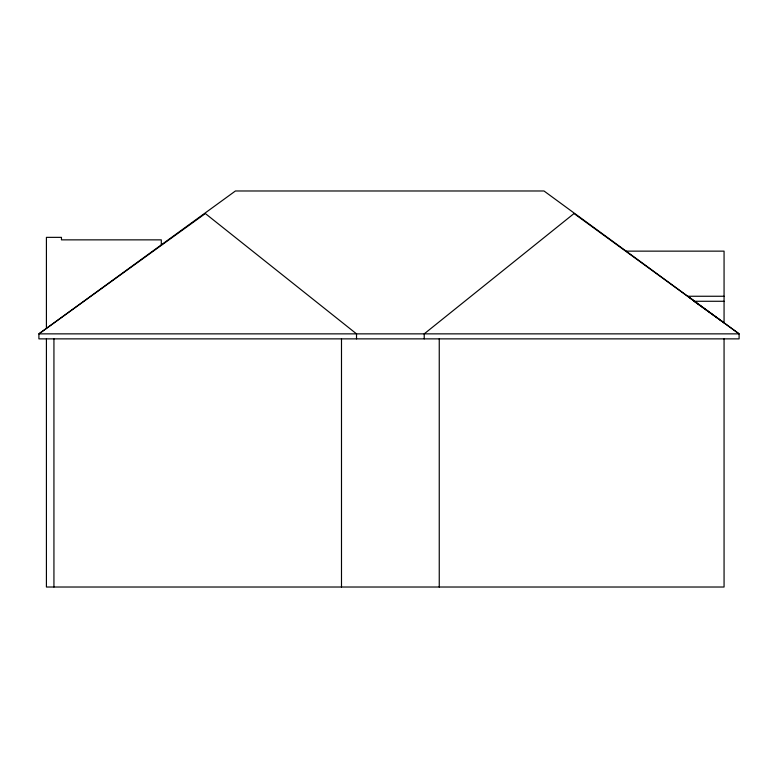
<?xml version="1.0" encoding="UTF-8"?>
<svg xmlns="http://www.w3.org/2000/svg" width="778" height="778" viewBox="0 0 778 778"><rect width="100%" height="100%" fill="white"/><g stroke="black" fill="none" stroke-linecap="round" stroke-linejoin="round"><path stroke-width="1.17" d="M626.134 251.138L724.065 251.138L724.065 322.841L693.986 301.271L724.065 301.271M724.065 296.253L687.869 296.253L694.598 301.271M724.065 338.868L724.065 587.02L46.417 587.02L46.417 338.868M439.249 338.868L439.249 587.02M424.214 338.868L424.214 333.859L574.018 213.542L739.1 333.859L739.1 338.868L38.9 338.868L38.9 333.859L235.423 190.98L543.987 190.98L739.1 333.859L38.9 333.859L205.343 213.542L356.519 333.859L356.519 338.868M341.493 338.868L341.493 587.02M161.299 244.876L161.299 239.857L61.462 239.857L61.462 237.358L46.417 237.358L46.417 328.394M53.935 338.868L53.935 587.02"/></g></svg>
